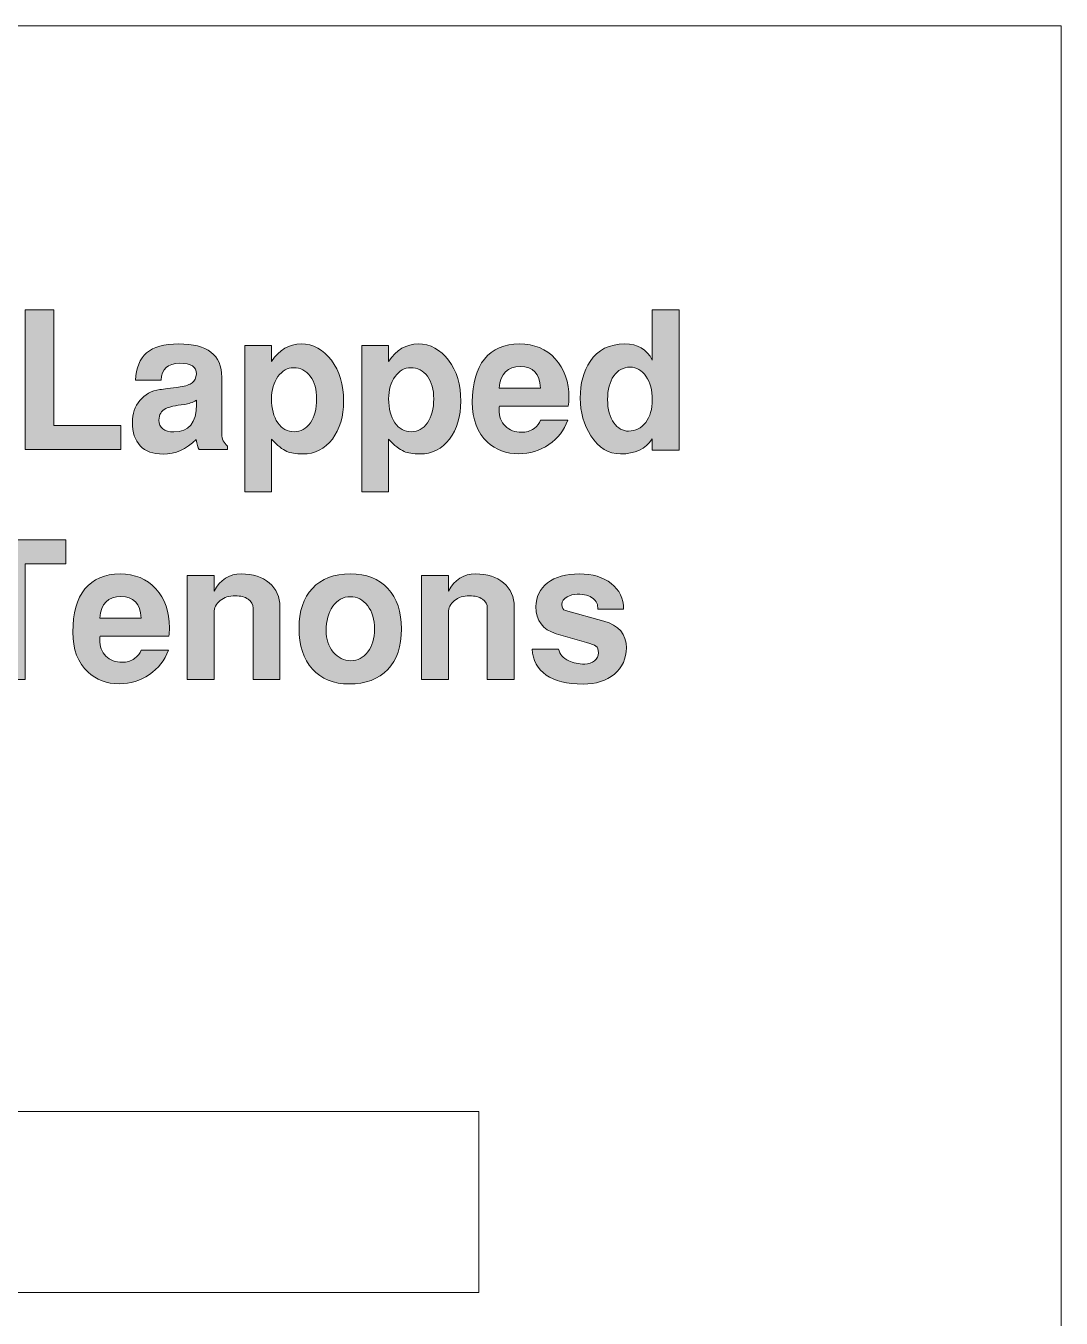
# Model space of a CAD drawing. Header units: inches. Extents: x 0.25 to 7.95, y -7.13 to -0.25.
# Drawn here: x 1.375 to 2.5, y -1.655 to -0.251 of the extents above; entities that cross this region are included whole.
import ezdxf

# ---------------------------------------------------------------- set-up
doc = ezdxf.new("R2010")
doc.units = ezdxf.units.IN
doc.header["$MEASUREMENT"] = 0
doc.layers.add('Layer 1', color=7, linetype='Continuous')

# ---------------------------------------------------------------- blocks, each defined once
blk = doc.blocks.new('block 9')
at = {"layer": 'Layer 1', "color": 7, "lineweight": 5, "true_color": 0xffffff}
for points in [[(0.2501, -0.2506), (2.5001, -0.2506)], [(2.5001, -0.2506), (2.5001, -2.841), (2.5001, -3.0448)]]:
    blk.add_lwpolyline(points, dxfattribs=at)
blk = doc.blocks.new('block 8')
at = {"layer": 'Layer 1'}
blk.add_blockref('block 9', (0, 0), dxfattribs=at)
blk = doc.blocks.new('block 10')
at = {"layer": 'Layer 1', "color": 7, "lineweight": 5, "true_color": 0xffffff}
for points in [[(0.8829, -1.4305), (0.8829, -1.6273)], [(1.8672, -1.4305), (0.8829, -1.4305)], [(1.8672, -1.4305), (1.8672, -1.6273)], [(0.8829, -1.6273), (1.8672, -1.6273)]]:
    blk.add_lwpolyline(points, dxfattribs=at)
blk = doc.blocks.new('block 2')
at = {"layer": 'Layer 1'}
for name in ['block 8', 'block 10']:
    blk.add_blockref(name, (0, 0), dxfattribs=at)
blk = doc.blocks.new('block 29')
at = {"layer": 'Layer 1', "true_color": 0xed1f24}
h = blk.add_hatch(color=240, dxfattribs=at)
h.dxf.hatch_style = 2
h.paths.add_polyline_path([(1.4783, -0.7111), (1.3743, -0.7111), (1.3743, -0.5593), (1.4056, -0.5593), (1.4056, -0.6851), (1.4783, -0.6851)])
h = blk.add_hatch(color=240, dxfattribs=at)
h.dxf.hatch_style = 2
edge = h.paths.add_edge_path()
edge.add_spline(control_points=[(2.085, -0.7118), (2.085, -0.7118), (2.0558, -0.7118), (2.0558, -0.7118), (2.0558, -0.7118), (2.0558, -0.6995), (2.0558, -0.6995), (2.0486, -0.7104), (2.037, -0.7159), (2.0212, -0.7159), (2.0084, -0.7159), (1.9977, -0.7093), (1.9891, -0.6961), (1.9813, -0.6841), (1.9775, -0.6705), (1.9775, -0.6553), (1.9775, -0.6392), (1.981, -0.6259), (1.9881, -0.6153), (1.9967, -0.6027), (2.0093, -0.5963), (2.026, -0.5963), (2.0397, -0.5963), (2.0497, -0.6022), (2.0558, -0.6139), (2.0558, -0.6139), (2.0558, -0.5593), (2.0558, -0.5593), (2.0558, -0.5593), (2.085, -0.5593), (2.085, -0.5593), (2.085, -0.5593), (2.085, -0.7118), (2.085, -0.7118)], knot_values=[0, 0, 0, 0, 1, 1, 1, 2, 2, 2, 3, 3, 3, 4, 4, 4, 5, 5, 5, 6, 6, 6, 7, 7, 7, 8, 8, 8, 9, 9, 9, 10, 10, 10, 11, 11, 11, 11], degree=3, periodic=1)
edge = h.paths.add_edge_path()
edge.add_spline(control_points=[(2.0558, -0.6571), (2.0558, -0.6467), (2.0535, -0.6382), (2.0489, -0.6315), (2.0444, -0.6249), (2.0386, -0.6216), (2.0317, -0.6216), (2.0243, -0.6216), (2.0183, -0.6247), (2.0139, -0.6311), (2.0095, -0.6375), (2.0072, -0.646), (2.0072, -0.6567), (2.0072, -0.6675), (2.0095, -0.676), (2.0141, -0.6822), (2.0182, -0.6882), (2.0236, -0.6911), (2.0301, -0.6911), (2.0377, -0.6911), (2.0439, -0.688), (2.0486, -0.6817), (2.0534, -0.6754), (2.0558, -0.6672), (2.0558, -0.6571)], knot_values=[0, 0, 0, 0, 1, 1, 1, 2, 2, 2, 3, 3, 3, 4, 4, 4, 5, 5, 5, 6, 6, 6, 7, 7, 7, 8, 8, 8, 8], degree=3, periodic=1)
h = blk.add_hatch(color=240, dxfattribs=at)
h.dxf.hatch_style = 2
edge = h.paths.add_edge_path()
edge.add_spline(control_points=[(1.5943, -0.7111), (1.5943, -0.7111), (1.5633, -0.7111), (1.5633, -0.7111), (1.5619, -0.7089), (1.5609, -0.7052), (1.5602, -0.7001), (1.5495, -0.7108), (1.5375, -0.7161), (1.5241, -0.7161), (1.5133, -0.7161), (1.505, -0.7131), (1.4993, -0.7071), (1.4936, -0.701), (1.4908, -0.6925), (1.4908, -0.6813), (1.4908, -0.6722), (1.4935, -0.6643), (1.4989, -0.6578), (1.5043, -0.6513), (1.5116, -0.6473), (1.5208, -0.6459), (1.5251, -0.6454), (1.5324, -0.6444), (1.5427, -0.643), (1.5488, -0.642), (1.5532, -0.6406), (1.5559, -0.6385), (1.5586, -0.6365), (1.5601, -0.6333), (1.5604, -0.6289), (1.5608, -0.6212), (1.5547, -0.6174), (1.5422, -0.6174), (1.5292, -0.6174), (1.5225, -0.6235), (1.522, -0.6357), (1.522, -0.6357), (1.4943, -0.6357), (1.4943, -0.6357), (1.4949, -0.6224), (1.4989, -0.6125), (1.5063, -0.606), (1.5137, -0.5996), (1.5254, -0.5963), (1.5412, -0.5963), (1.5723, -0.5963), (1.5879, -0.6084), (1.5879, -0.6324), (1.5879, -0.6324), (1.5879, -0.6947), (1.5879, -0.6947), (1.5879, -0.6995), (1.59, -0.7038), (1.5943, -0.7074), (1.5943, -0.7074), (1.5943, -0.7111), (1.5943, -0.7111)], knot_values=[0, 0, 0, 0, 1, 1, 1, 2, 2, 2, 3, 3, 3, 4, 4, 4, 5, 5, 5, 6, 6, 6, 7, 7, 7, 8, 8, 8, 9, 9, 9, 10, 10, 10, 11, 11, 11, 12, 12, 12, 13, 13, 13, 14, 14, 14, 15, 15, 15, 16, 16, 16, 17, 17, 17, 18, 18, 18, 19, 19, 19, 19], degree=3, periodic=1)
edge = h.paths.add_edge_path()
edge.add_spline(control_points=[(1.5604, -0.662), (1.5604, -0.662), (1.5604, -0.6576), (1.5604, -0.6576), (1.5562, -0.66), (1.5519, -0.6614), (1.5476, -0.662), (1.5374, -0.6632), (1.5306, -0.6648), (1.5271, -0.6666), (1.5222, -0.6689), (1.5197, -0.6731), (1.5197, -0.6791), (1.5197, -0.6877), (1.5251, -0.692), (1.5359, -0.692), (1.5522, -0.692), (1.5604, -0.682), (1.5604, -0.662)], knot_values=[0, 0, 0, 0, 1, 1, 1, 2, 2, 2, 3, 3, 3, 4, 4, 4, 5, 5, 5, 6, 6, 6, 6], degree=3, periodic=1)
h = blk.add_hatch(color=240, dxfattribs=at)
h.dxf.hatch_style = 2
edge = h.paths.add_edge_path()
edge.add_spline(control_points=[(1.7204, -0.6584), (1.7204, -0.6751), (1.7163, -0.6888), (1.7081, -0.6997), (1.6999, -0.7105), (1.6892, -0.7159), (1.676, -0.7159), (1.6685, -0.7159), (1.6627, -0.715), (1.6587, -0.7132), (1.654, -0.7111), (1.6484, -0.7067), (1.642, -0.6999), (1.642, -0.6999), (1.642, -0.757), (1.642, -0.757), (1.642, -0.757), (1.6129, -0.757), (1.6129, -0.757), (1.6129, -0.757), (1.6129, -0.5982), (1.6129, -0.5982), (1.6129, -0.5982), (1.642, -0.5982), (1.642, -0.5982), (1.642, -0.5982), (1.642, -0.6153), (1.642, -0.6153), (1.6505, -0.6027), (1.6612, -0.5963), (1.6741, -0.5963), (1.6873, -0.5963), (1.6983, -0.6023), (1.7071, -0.6141), (1.716, -0.6259), (1.7204, -0.6407), (1.7204, -0.6584)], knot_values=[0, 0, 0, 0, 1, 1, 1, 2, 2, 2, 3, 3, 3, 4, 4, 4, 5, 5, 5, 6, 6, 6, 7, 7, 7, 8, 8, 8, 9, 9, 9, 10, 10, 10, 11, 11, 11, 12, 12, 12, 12], degree=3, periodic=1)
edge = h.paths.add_edge_path()
edge.add_spline(control_points=[(1.691, -0.6559), (1.691, -0.6458), (1.6887, -0.6376), (1.6841, -0.6315), (1.6795, -0.6253), (1.6735, -0.6222), (1.666, -0.6222), (1.6593, -0.6222), (1.6537, -0.6254), (1.649, -0.6319), (1.6444, -0.6383), (1.642, -0.6464), (1.642, -0.6561), (1.642, -0.6668), (1.6443, -0.6754), (1.6488, -0.682), (1.6533, -0.6885), (1.6593, -0.6918), (1.6666, -0.6918), (1.6738, -0.6918), (1.6797, -0.6885), (1.6842, -0.682), (1.6887, -0.6754), (1.691, -0.6668), (1.691, -0.6559)], knot_values=[0, 0, 0, 0, 1, 1, 1, 2, 2, 2, 3, 3, 3, 4, 4, 4, 5, 5, 5, 6, 6, 6, 7, 7, 7, 8, 8, 8, 8], degree=3, periodic=1)
h = blk.add_hatch(color=240, dxfattribs=at)
h.dxf.hatch_style = 2
edge = h.paths.add_edge_path()
edge.add_spline(control_points=[(1.8477, -0.6584), (1.8477, -0.6751), (1.8436, -0.6888), (1.8354, -0.6997), (1.8272, -0.7105), (1.8165, -0.7159), (1.8033, -0.7159), (1.7958, -0.7159), (1.79, -0.715), (1.786, -0.7132), (1.7813, -0.7111), (1.7757, -0.7067), (1.7693, -0.6999), (1.7693, -0.6999), (1.7693, -0.757), (1.7693, -0.757), (1.7693, -0.757), (1.7402, -0.757), (1.7402, -0.757), (1.7402, -0.757), (1.7402, -0.5982), (1.7402, -0.5982), (1.7402, -0.5982), (1.7693, -0.5982), (1.7693, -0.5982), (1.7693, -0.5982), (1.7693, -0.6153), (1.7693, -0.6153), (1.7778, -0.6027), (1.7885, -0.5963), (1.8014, -0.5963), (1.8146, -0.5963), (1.8256, -0.6023), (1.8344, -0.6141), (1.8433, -0.6259), (1.8477, -0.6407), (1.8477, -0.6584)], knot_values=[0, 0, 0, 0, 1, 1, 1, 2, 2, 2, 3, 3, 3, 4, 4, 4, 5, 5, 5, 6, 6, 6, 7, 7, 7, 8, 8, 8, 9, 9, 9, 10, 10, 10, 11, 11, 11, 12, 12, 12, 12], degree=3, periodic=1)
edge = h.paths.add_edge_path()
edge.add_spline(control_points=[(1.8183, -0.6559), (1.8183, -0.6458), (1.816, -0.6376), (1.8114, -0.6315), (1.8068, -0.6253), (1.8008, -0.6222), (1.7933, -0.6222), (1.7866, -0.6222), (1.781, -0.6254), (1.7763, -0.6319), (1.7717, -0.6383), (1.7693, -0.6464), (1.7693, -0.6561), (1.7693, -0.6668), (1.7716, -0.6754), (1.7761, -0.682), (1.7806, -0.6885), (1.7866, -0.6918), (1.7939, -0.6918), (1.8011, -0.6918), (1.807, -0.6885), (1.8115, -0.682), (1.816, -0.6754), (1.8183, -0.6668), (1.8183, -0.6559)], knot_values=[0, 0, 0, 0, 1, 1, 1, 2, 2, 2, 3, 3, 3, 4, 4, 4, 5, 5, 5, 6, 6, 6, 7, 7, 7, 8, 8, 8, 8], degree=3, periodic=1)
h = blk.add_hatch(color=240, dxfattribs=at)
h.dxf.hatch_style = 2
edge = h.paths.add_edge_path()
edge.add_spline(control_points=[(1.9652, -0.6549), (1.9652, -0.6582), (1.965, -0.6612), (1.9645, -0.6639), (1.9645, -0.6639), (1.8897, -0.6639), (1.8897, -0.6639), (1.8895, -0.6647), (1.8893, -0.666), (1.8893, -0.6678), (1.8893, -0.6752), (1.8916, -0.6811), (1.8961, -0.6856), (1.9007, -0.6901), (1.9066, -0.6924), (1.9139, -0.6924), (1.9187, -0.6924), (1.9232, -0.691), (1.9273, -0.6882), (1.931, -0.6856), (1.9334, -0.6826), (1.9343, -0.6793), (1.9343, -0.6793), (1.9639, -0.6793), (1.9639, -0.6793), (1.96, -0.6902), (1.9532, -0.6991), (1.9434, -0.7057), (1.9336, -0.7124), (1.9227, -0.7157), (1.9106, -0.7157), (1.8971, -0.7157), (1.8858, -0.7115), (1.8766, -0.703), (1.8656, -0.6929), (1.8602, -0.6784), (1.8602, -0.6595), (1.8602, -0.6392), (1.8646, -0.6236), (1.8734, -0.6127), (1.8822, -0.6018), (1.8949, -0.5963), (1.9114, -0.5963), (1.9275, -0.5963), (1.9405, -0.6017), (1.9504, -0.6125), (1.9602, -0.6233), (1.9652, -0.6374), (1.9652, -0.6549)], knot_values=[0, 0, 0, 0, 1, 1, 1, 2, 2, 2, 3, 3, 3, 4, 4, 4, 5, 5, 5, 6, 6, 6, 7, 7, 7, 8, 8, 8, 9, 9, 9, 10, 10, 10, 11, 11, 11, 12, 12, 12, 13, 13, 13, 14, 14, 14, 15, 15, 15, 16, 16, 16, 16], degree=3, periodic=1)
edge = h.paths.add_edge_path()
edge.add_spline(control_points=[(1.9343, -0.6443), (1.9335, -0.6286), (1.9262, -0.6207), (1.9125, -0.6207), (1.8986, -0.6207), (1.8909, -0.6286), (1.8893, -0.6443), (1.8893, -0.6443), (1.9343, -0.6443), (1.9343, -0.6443)], knot_values=[0, 0, 0, 0, 1, 1, 1, 2, 2, 2, 3, 3, 3, 3], degree=3, periodic=1)
h = blk.add_hatch(color=240, dxfattribs=at)
h.dxf.hatch_style = 2
h.paths.add_polyline_path([(1.4186, -0.8353), (1.3742, -0.8353), (1.3742, -0.9611), (1.343, -0.9611), (1.343, -0.8353), (1.2969, -0.8353), (1.2969, -0.8093), (1.4186, -0.8093)])
h = blk.add_hatch(color=240, dxfattribs=at)
h.dxf.hatch_style = 2
edge = h.paths.add_edge_path()
edge.add_spline(control_points=[(1.5311, -0.9049), (1.5311, -0.9082), (1.5309, -0.9112), (1.5305, -0.9139), (1.5305, -0.9139), (1.4557, -0.9139), (1.4557, -0.9139), (1.4554, -0.9147), (1.4553, -0.916), (1.4553, -0.9178), (1.4553, -0.9252), (1.4575, -0.9311), (1.4621, -0.9356), (1.4666, -0.9401), (1.4725, -0.9424), (1.4798, -0.9424), (1.4847, -0.9424), (1.4891, -0.941), (1.4933, -0.9382), (1.497, -0.9356), (1.4993, -0.9326), (1.5003, -0.9293), (1.5003, -0.9293), (1.5299, -0.9293), (1.5299, -0.9293), (1.526, -0.9402), (1.5191, -0.9491), (1.5093, -0.9557), (1.4995, -0.9624), (1.4886, -0.9657), (1.4765, -0.9657), (1.463, -0.9657), (1.4517, -0.9615), (1.4426, -0.953), (1.4316, -0.9429), (1.4261, -0.9284), (1.4261, -0.9095), (1.4261, -0.8892), (1.4305, -0.8736), (1.4393, -0.8627), (1.4482, -0.8518), (1.4608, -0.8463), (1.4774, -0.8463), (1.4935, -0.8463), (1.5064, -0.8517), (1.5163, -0.8625), (1.5262, -0.8733), (1.5311, -0.8874), (1.5311, -0.9049)], knot_values=[0, 0, 0, 0, 1, 1, 1, 2, 2, 2, 3, 3, 3, 4, 4, 4, 5, 5, 5, 6, 6, 6, 7, 7, 7, 8, 8, 8, 9, 9, 9, 10, 10, 10, 11, 11, 11, 12, 12, 12, 13, 13, 13, 14, 14, 14, 15, 15, 15, 16, 16, 16, 16], degree=3, periodic=1)
edge = h.paths.add_edge_path()
edge.add_spline(control_points=[(1.5003, -0.8943), (1.4994, -0.8786), (1.4921, -0.8707), (1.4784, -0.8707), (1.4645, -0.8707), (1.4568, -0.8786), (1.4553, -0.8943), (1.4553, -0.8943), (1.5003, -0.8943), (1.5003, -0.8943)], knot_values=[0, 0, 0, 0, 1, 1, 1, 2, 2, 2, 3, 3, 3, 3], degree=3, periodic=1)
h = blk.add_hatch(color=240, dxfattribs=at)
h.dxf.hatch_style = 2
edge = h.paths.add_edge_path()
edge.add_spline(control_points=[(1.6511, -0.9611), (1.6511, -0.9611), (1.6219, -0.9611), (1.6219, -0.9611), (1.6219, -0.9611), (1.6219, -0.8836), (1.6219, -0.8836), (1.6219, -0.8795), (1.6202, -0.8762), (1.6167, -0.8737), (1.6133, -0.8713), (1.6085, -0.8701), (1.6026, -0.8701), (1.596, -0.8701), (1.5906, -0.8718), (1.5862, -0.8753), (1.5818, -0.8788), (1.5796, -0.8832), (1.5796, -0.8884), (1.5796, -0.8884), (1.5796, -0.9611), (1.5796, -0.9611), (1.5796, -0.9611), (1.5505, -0.9611), (1.5505, -0.9611), (1.5505, -0.9611), (1.5505, -0.8482), (1.5505, -0.8482), (1.5505, -0.8482), (1.5796, -0.8482), (1.5796, -0.8482), (1.5796, -0.8482), (1.5796, -0.8651), (1.5796, -0.8651), (1.5862, -0.8526), (1.596, -0.8463), (1.6092, -0.8463), (1.6219, -0.8463), (1.632, -0.8496), (1.6396, -0.8561), (1.6473, -0.8627), (1.6511, -0.8713), (1.6511, -0.882), (1.6511, -0.882), (1.6511, -0.9611), (1.6511, -0.9611)], knot_values=[0, 0, 0, 0, 1, 1, 1, 2, 2, 2, 3, 3, 3, 4, 4, 4, 5, 5, 5, 6, 6, 6, 7, 7, 7, 8, 8, 8, 9, 9, 9, 10, 10, 10, 11, 11, 11, 12, 12, 12, 13, 13, 13, 14, 14, 14, 15, 15, 15, 15], degree=3, periodic=1)
h = blk.add_hatch(color=240, dxfattribs=at)
h.dxf.hatch_style = 2
edge = h.paths.add_edge_path()
edge.add_spline(control_points=[(1.7832, -0.9061), (1.7832, -0.9252), (1.7782, -0.9399), (1.7683, -0.9503), (1.7584, -0.9607), (1.7444, -0.9659), (1.7263, -0.9659), (1.7095, -0.9659), (1.6962, -0.9605), (1.6865, -0.9497), (1.6768, -0.9388), (1.6719, -0.9241), (1.6719, -0.9053), (1.6719, -0.8868), (1.6768, -0.8724), (1.6865, -0.862), (1.6962, -0.8516), (1.7099, -0.8463), (1.7276, -0.8463), (1.7451, -0.8463), (1.7587, -0.8516), (1.7685, -0.8622), (1.7783, -0.8727), (1.7832, -0.8874), (1.7832, -0.9061)], knot_values=[0, 0, 0, 0, 1, 1, 1, 2, 2, 2, 3, 3, 3, 4, 4, 4, 5, 5, 5, 6, 6, 6, 7, 7, 7, 8, 8, 8, 8], degree=3, periodic=1)
edge = h.paths.add_edge_path()
edge.add_spline(control_points=[(1.754, -0.9062), (1.754, -0.8959), (1.7515, -0.8874), (1.7465, -0.8809), (1.7415, -0.8744), (1.7352, -0.8711), (1.7276, -0.8711), (1.7199, -0.8711), (1.7136, -0.8746), (1.7087, -0.8815), (1.7038, -0.8885), (1.7013, -0.8973), (1.7013, -0.9081), (1.7013, -0.9171), (1.7039, -0.9248), (1.7091, -0.9312), (1.7143, -0.9375), (1.7206, -0.9407), (1.728, -0.9407), (1.7356, -0.9407), (1.7419, -0.9375), (1.7467, -0.9311), (1.7516, -0.9246), (1.754, -0.9164), (1.754, -0.9062)], knot_values=[0, 0, 0, 0, 1, 1, 1, 2, 2, 2, 3, 3, 3, 4, 4, 4, 5, 5, 5, 6, 6, 6, 7, 7, 7, 8, 8, 8, 8], degree=3, periodic=1)
h = blk.add_hatch(color=240, dxfattribs=at)
h.dxf.hatch_style = 2
edge = h.paths.add_edge_path()
edge.add_spline(control_points=[(1.9057, -0.9611), (1.9057, -0.9611), (1.8765, -0.9611), (1.8765, -0.9611), (1.8765, -0.9611), (1.8765, -0.8836), (1.8765, -0.8836), (1.8765, -0.8795), (1.8748, -0.8762), (1.8713, -0.8737), (1.8678, -0.8713), (1.8631, -0.8701), (1.8571, -0.8701), (1.8506, -0.8701), (1.8452, -0.8718), (1.8408, -0.8753), (1.8364, -0.8788), (1.8342, -0.8832), (1.8342, -0.8884), (1.8342, -0.8884), (1.8342, -0.9611), (1.8342, -0.9611), (1.8342, -0.9611), (1.8051, -0.9611), (1.8051, -0.9611), (1.8051, -0.9611), (1.8051, -0.8482), (1.8051, -0.8482), (1.8051, -0.8482), (1.8342, -0.8482), (1.8342, -0.8482), (1.8342, -0.8482), (1.8342, -0.8651), (1.8342, -0.8651), (1.8408, -0.8526), (1.8506, -0.8463), (1.8638, -0.8463), (1.8764, -0.8463), (1.8866, -0.8496), (1.8942, -0.8561), (1.9019, -0.8627), (1.9057, -0.8713), (1.9057, -0.882), (1.9057, -0.882), (1.9057, -0.9611), (1.9057, -0.9611)], knot_values=[0, 0, 0, 0, 1, 1, 1, 2, 2, 2, 3, 3, 3, 4, 4, 4, 5, 5, 5, 6, 6, 6, 7, 7, 7, 8, 8, 8, 9, 9, 9, 10, 10, 10, 11, 11, 11, 12, 12, 12, 13, 13, 13, 14, 14, 14, 15, 15, 15, 15], degree=3, periodic=1)
h = blk.add_hatch(color=240, dxfattribs=at)
h.dxf.hatch_style = 2
edge = h.paths.add_edge_path()
edge.add_spline(control_points=[(2.0276, -0.9268), (2.0276, -0.9384), (2.0232, -0.9479), (2.0146, -0.9552), (2.006, -0.9625), (1.9946, -0.9661), (1.9805, -0.9661), (1.9631, -0.9661), (1.9497, -0.9628), (1.9404, -0.9562), (1.931, -0.9497), (1.926, -0.9402), (1.9253, -0.928), (1.9253, -0.928), (1.954, -0.928), (1.954, -0.928), (1.9551, -0.9337), (1.9588, -0.9379), (1.9651, -0.9407), (1.9699, -0.9431), (1.9757, -0.9443), (1.9823, -0.9443), (1.9866, -0.9443), (1.9902, -0.9431), (1.9931, -0.9407), (1.9959, -0.9383), (1.9973, -0.9355), (1.9973, -0.9321), (1.9973, -0.9287), (1.9964, -0.9263), (1.9944, -0.9247), (1.9929, -0.9236), (1.9895, -0.9223), (1.9843, -0.9208), (1.9843, -0.9208), (1.9513, -0.9113), (1.9513, -0.9113), (1.9367, -0.907), (1.9294, -0.8972), (1.9294, -0.8819), (1.9294, -0.8712), (1.9336, -0.8627), (1.9419, -0.8561), (1.9503, -0.8496), (1.9618, -0.8463), (1.9765, -0.8463), (1.9908, -0.8463), (2.0024, -0.8498), (2.0112, -0.8568), (2.02, -0.8637), (2.0245, -0.873), (2.0246, -0.8847), (2.0246, -0.8847), (1.9965, -0.8847), (1.9965, -0.8847), (1.9969, -0.8798), (1.9952, -0.8759), (1.9914, -0.8729), (1.9876, -0.8699), (1.9819, -0.8684), (1.9742, -0.8684), (1.9701, -0.8684), (1.9664, -0.8694), (1.9632, -0.8714), (1.9594, -0.8734), (1.9576, -0.8761), (1.9576, -0.8795), (1.9576, -0.8832), (1.9588, -0.8855), (1.9613, -0.8861), (1.9613, -0.8861), (2.003, -0.8976), (2.003, -0.8976), (2.0194, -0.902), (2.0276, -0.9118), (2.0276, -0.9268)], knot_values=[0, 0, 0, 0, 1, 1, 1, 2, 2, 2, 3, 3, 3, 4, 4, 4, 5, 5, 5, 6, 6, 6, 7, 7, 7, 8, 8, 8, 9, 9, 9, 10, 10, 10, 11, 11, 11, 12, 12, 12, 13, 13, 13, 14, 14, 14, 15, 15, 15, 16, 16, 16, 17, 17, 17, 18, 18, 18, 19, 19, 19, 20, 20, 20, 21, 21, 21, 22, 22, 22, 23, 23, 23, 24, 24, 24, 25, 25, 25, 25], degree=3, periodic=1)
at = {"layer": 'Layer 1', "lineweight": 0}
for points in [[(1.4783, -0.7111), (1.3743, -0.7111), (1.3743, -0.5593), (1.4056, -0.5593), (1.4056, -0.6851), (1.4783, -0.6851), (1.4783, -0.7111)], [(1.4186, -0.8353), (1.3742, -0.8353), (1.3742, -0.9611), (1.343, -0.9611), (1.343, -0.8353), (1.2969, -0.8353), (1.2969, -0.8093), (1.4186, -0.8093), (1.4186, -0.8353)]]:
    blk.add_lwpolyline(points, dxfattribs=at)
for points, knots in [([(2.085, -0.7118), (2.085, -0.7118), (2.0558, -0.7118), (2.0558, -0.7118), (2.0558, -0.7118), (2.0558, -0.6995), (2.0558, -0.6995), (2.0486, -0.7104), (2.037, -0.7159), (2.0212, -0.7159), (2.0084, -0.7159), (1.9977, -0.7093), (1.9891, -0.6961), (1.9813, -0.6841), (1.9775, -0.6705), (1.9775, -0.6553), (1.9775, -0.6392), (1.981, -0.6259), (1.9881, -0.6153), (1.9967, -0.6027), (2.0093, -0.5963), (2.026, -0.5963), (2.0397, -0.5963), (2.0497, -0.6022), (2.0558, -0.6139), (2.0558, -0.6139), (2.0558, -0.5593), (2.0558, -0.5593), (2.0558, -0.5593), (2.085, -0.5593), (2.085, -0.5593), (2.085, -0.5593), (2.085, -0.7118), (2.085, -0.7118)], [0, 0, 0, 0, 1, 1, 1, 2, 2, 2, 3, 3, 3, 4, 4, 4, 5, 5, 5, 6, 6, 6, 7, 7, 7, 8, 8, 8, 9, 9, 9, 10, 10, 10, 11, 11, 11, 11]), ([(1.5943, -0.7111), (1.5943, -0.7111), (1.5633, -0.7111), (1.5633, -0.7111), (1.5619, -0.7089), (1.5609, -0.7052), (1.5602, -0.7001), (1.5495, -0.7108), (1.5375, -0.7161), (1.5241, -0.7161), (1.5133, -0.7161), (1.505, -0.7131), (1.4993, -0.7071), (1.4936, -0.701), (1.4908, -0.6925), (1.4908, -0.6813), (1.4908, -0.6722), (1.4935, -0.6643), (1.4989, -0.6578), (1.5043, -0.6513), (1.5116, -0.6473), (1.5208, -0.6459), (1.5251, -0.6454), (1.5324, -0.6444), (1.5427, -0.643), (1.5488, -0.642), (1.5532, -0.6406), (1.5559, -0.6385), (1.5586, -0.6365), (1.5601, -0.6333), (1.5604, -0.6289), (1.5608, -0.6212), (1.5547, -0.6174), (1.5422, -0.6174), (1.5292, -0.6174), (1.5225, -0.6235), (1.522, -0.6357), (1.522, -0.6357), (1.4943, -0.6357), (1.4943, -0.6357), (1.4949, -0.6224), (1.4989, -0.6125), (1.5063, -0.606), (1.5137, -0.5996), (1.5254, -0.5963), (1.5412, -0.5963), (1.5723, -0.5963), (1.5879, -0.6084), (1.5879, -0.6324), (1.5879, -0.6324), (1.5879, -0.6947), (1.5879, -0.6947), (1.5879, -0.6995), (1.59, -0.7038), (1.5943, -0.7074), (1.5943, -0.7074), (1.5943, -0.7111), (1.5943, -0.7111)], [0, 0, 0, 0, 1, 1, 1, 2, 2, 2, 3, 3, 3, 4, 4, 4, 5, 5, 5, 6, 6, 6, 7, 7, 7, 8, 8, 8, 9, 9, 9, 10, 10, 10, 11, 11, 11, 12, 12, 12, 13, 13, 13, 14, 14, 14, 15, 15, 15, 16, 16, 16, 17, 17, 17, 18, 18, 18, 19, 19, 19, 19]), ([(1.7204, -0.6584), (1.7204, -0.6751), (1.7163, -0.6888), (1.7081, -0.6997), (1.6999, -0.7105), (1.6892, -0.7159), (1.676, -0.7159), (1.6685, -0.7159), (1.6627, -0.715), (1.6587, -0.7132), (1.654, -0.7111), (1.6484, -0.7067), (1.642, -0.6999), (1.642, -0.6999), (1.642, -0.757), (1.642, -0.757), (1.642, -0.757), (1.6129, -0.757), (1.6129, -0.757), (1.6129, -0.757), (1.6129, -0.5982), (1.6129, -0.5982), (1.6129, -0.5982), (1.642, -0.5982), (1.642, -0.5982), (1.642, -0.5982), (1.642, -0.6153), (1.642, -0.6153), (1.6505, -0.6027), (1.6612, -0.5963), (1.6741, -0.5963), (1.6873, -0.5963), (1.6983, -0.6023), (1.7071, -0.6141), (1.716, -0.6259), (1.7204, -0.6407), (1.7204, -0.6584)], [0, 0, 0, 0, 1, 1, 1, 2, 2, 2, 3, 3, 3, 4, 4, 4, 5, 5, 5, 6, 6, 6, 7, 7, 7, 8, 8, 8, 9, 9, 9, 10, 10, 10, 11, 11, 11, 12, 12, 12, 12]), ([(1.8477, -0.6584), (1.8477, -0.6751), (1.8436, -0.6888), (1.8354, -0.6997), (1.8272, -0.7105), (1.8165, -0.7159), (1.8033, -0.7159), (1.7958, -0.7159), (1.79, -0.715), (1.786, -0.7132), (1.7813, -0.7111), (1.7757, -0.7067), (1.7693, -0.6999), (1.7693, -0.6999), (1.7693, -0.757), (1.7693, -0.757), (1.7693, -0.757), (1.7402, -0.757), (1.7402, -0.757), (1.7402, -0.757), (1.7402, -0.5982), (1.7402, -0.5982), (1.7402, -0.5982), (1.7693, -0.5982), (1.7693, -0.5982), (1.7693, -0.5982), (1.7693, -0.6153), (1.7693, -0.6153), (1.7778, -0.6027), (1.7885, -0.5963), (1.8014, -0.5963), (1.8146, -0.5963), (1.8256, -0.6023), (1.8344, -0.6141), (1.8433, -0.6259), (1.8477, -0.6407), (1.8477, -0.6584)], [0, 0, 0, 0, 1, 1, 1, 2, 2, 2, 3, 3, 3, 4, 4, 4, 5, 5, 5, 6, 6, 6, 7, 7, 7, 8, 8, 8, 9, 9, 9, 10, 10, 10, 11, 11, 11, 12, 12, 12, 12]), ([(1.9652, -0.6549), (1.9652, -0.6582), (1.965, -0.6612), (1.9645, -0.6639), (1.9645, -0.6639), (1.8897, -0.6639), (1.8897, -0.6639), (1.8895, -0.6647), (1.8893, -0.666), (1.8893, -0.6678), (1.8893, -0.6752), (1.8916, -0.6811), (1.8961, -0.6856), (1.9007, -0.6901), (1.9066, -0.6924), (1.9139, -0.6924), (1.9187, -0.6924), (1.9232, -0.691), (1.9273, -0.6882), (1.931, -0.6856), (1.9334, -0.6826), (1.9343, -0.6793), (1.9343, -0.6793), (1.9639, -0.6793), (1.9639, -0.6793), (1.96, -0.6902), (1.9532, -0.6991), (1.9434, -0.7057), (1.9336, -0.7124), (1.9227, -0.7157), (1.9106, -0.7157), (1.8971, -0.7157), (1.8858, -0.7115), (1.8766, -0.703), (1.8656, -0.6929), (1.8602, -0.6784), (1.8602, -0.6595), (1.8602, -0.6392), (1.8646, -0.6236), (1.8734, -0.6127), (1.8822, -0.6018), (1.8949, -0.5963), (1.9114, -0.5963), (1.9275, -0.5963), (1.9405, -0.6017), (1.9504, -0.6125), (1.9602, -0.6233), (1.9652, -0.6374), (1.9652, -0.6549)], [0, 0, 0, 0, 1, 1, 1, 2, 2, 2, 3, 3, 3, 4, 4, 4, 5, 5, 5, 6, 6, 6, 7, 7, 7, 8, 8, 8, 9, 9, 9, 10, 10, 10, 11, 11, 11, 12, 12, 12, 13, 13, 13, 14, 14, 14, 15, 15, 15, 16, 16, 16, 16]), ([(1.691, -0.6559), (1.691, -0.6458), (1.6887, -0.6376), (1.6841, -0.6315), (1.6795, -0.6253), (1.6735, -0.6222), (1.666, -0.6222), (1.6593, -0.6222), (1.6537, -0.6254), (1.649, -0.6319), (1.6444, -0.6383), (1.642, -0.6464), (1.642, -0.6561), (1.642, -0.6668), (1.6443, -0.6754), (1.6488, -0.682), (1.6533, -0.6885), (1.6593, -0.6918), (1.6666, -0.6918), (1.6738, -0.6918), (1.6797, -0.6885), (1.6842, -0.682), (1.6887, -0.6754), (1.691, -0.6668), (1.691, -0.6559)], [0, 0, 0, 0, 1, 1, 1, 2, 2, 2, 3, 3, 3, 4, 4, 4, 5, 5, 5, 6, 6, 6, 7, 7, 7, 8, 8, 8, 8]), ([(1.8183, -0.6559), (1.8183, -0.6458), (1.816, -0.6376), (1.8114, -0.6315), (1.8068, -0.6253), (1.8008, -0.6222), (1.7933, -0.6222), (1.7866, -0.6222), (1.781, -0.6254), (1.7763, -0.6319), (1.7717, -0.6383), (1.7693, -0.6464), (1.7693, -0.6561), (1.7693, -0.6668), (1.7716, -0.6754), (1.7761, -0.682), (1.7806, -0.6885), (1.7866, -0.6918), (1.7939, -0.6918), (1.8011, -0.6918), (1.807, -0.6885), (1.8115, -0.682), (1.816, -0.6754), (1.8183, -0.6668), (1.8183, -0.6559)], [0, 0, 0, 0, 1, 1, 1, 2, 2, 2, 3, 3, 3, 4, 4, 4, 5, 5, 5, 6, 6, 6, 7, 7, 7, 8, 8, 8, 8]), ([(1.9343, -0.6443), (1.9335, -0.6286), (1.9262, -0.6207), (1.9125, -0.6207), (1.8986, -0.6207), (1.8909, -0.6286), (1.8893, -0.6443), (1.8893, -0.6443), (1.9343, -0.6443), (1.9343, -0.6443)], [0, 0, 0, 0, 1, 1, 1, 2, 2, 2, 3, 3, 3, 3]), ([(2.0558, -0.6571), (2.0558, -0.6467), (2.0535, -0.6382), (2.0489, -0.6315), (2.0444, -0.6249), (2.0386, -0.6216), (2.0317, -0.6216), (2.0243, -0.6216), (2.0183, -0.6247), (2.0139, -0.6311), (2.0095, -0.6375), (2.0072, -0.646), (2.0072, -0.6567), (2.0072, -0.6675), (2.0095, -0.676), (2.0141, -0.6822), (2.0182, -0.6882), (2.0236, -0.6911), (2.0301, -0.6911), (2.0377, -0.6911), (2.0439, -0.688), (2.0486, -0.6817), (2.0534, -0.6754), (2.0558, -0.6672), (2.0558, -0.6571)], [0, 0, 0, 0, 1, 1, 1, 2, 2, 2, 3, 3, 3, 4, 4, 4, 5, 5, 5, 6, 6, 6, 7, 7, 7, 8, 8, 8, 8]), ([(1.5604, -0.662), (1.5604, -0.662), (1.5604, -0.6576), (1.5604, -0.6576), (1.5562, -0.66), (1.5519, -0.6614), (1.5476, -0.662), (1.5374, -0.6632), (1.5306, -0.6648), (1.5271, -0.6666), (1.5222, -0.6689), (1.5197, -0.6731), (1.5197, -0.6791), (1.5197, -0.6877), (1.5251, -0.692), (1.5359, -0.692), (1.5522, -0.692), (1.5604, -0.682), (1.5604, -0.662)], [0, 0, 0, 0, 1, 1, 1, 2, 2, 2, 3, 3, 3, 4, 4, 4, 5, 5, 5, 6, 6, 6, 6]), ([(1.5311, -0.9049), (1.5311, -0.9082), (1.5309, -0.9112), (1.5305, -0.9139), (1.5305, -0.9139), (1.4557, -0.9139), (1.4557, -0.9139), (1.4554, -0.9147), (1.4553, -0.916), (1.4553, -0.9178), (1.4553, -0.9252), (1.4575, -0.9311), (1.4621, -0.9356), (1.4666, -0.9401), (1.4725, -0.9424), (1.4798, -0.9424), (1.4847, -0.9424), (1.4891, -0.941), (1.4933, -0.9382), (1.497, -0.9356), (1.4993, -0.9326), (1.5003, -0.9293), (1.5003, -0.9293), (1.5299, -0.9293), (1.5299, -0.9293), (1.526, -0.9402), (1.5191, -0.9491), (1.5093, -0.9557), (1.4995, -0.9624), (1.4886, -0.9657), (1.4765, -0.9657), (1.463, -0.9657), (1.4517, -0.9615), (1.4426, -0.953), (1.4316, -0.9429), (1.4261, -0.9284), (1.4261, -0.9095), (1.4261, -0.8892), (1.4305, -0.8736), (1.4393, -0.8627), (1.4482, -0.8518), (1.4608, -0.8463), (1.4774, -0.8463), (1.4935, -0.8463), (1.5064, -0.8517), (1.5163, -0.8625), (1.5262, -0.8733), (1.5311, -0.8874), (1.5311, -0.9049)], [0, 0, 0, 0, 1, 1, 1, 2, 2, 2, 3, 3, 3, 4, 4, 4, 5, 5, 5, 6, 6, 6, 7, 7, 7, 8, 8, 8, 9, 9, 9, 10, 10, 10, 11, 11, 11, 12, 12, 12, 13, 13, 13, 14, 14, 14, 15, 15, 15, 16, 16, 16, 16]), ([(1.6511, -0.9611), (1.6511, -0.9611), (1.6219, -0.9611), (1.6219, -0.9611), (1.6219, -0.9611), (1.6219, -0.8836), (1.6219, -0.8836), (1.6219, -0.8795), (1.6202, -0.8762), (1.6167, -0.8737), (1.6133, -0.8713), (1.6085, -0.8701), (1.6026, -0.8701), (1.596, -0.8701), (1.5906, -0.8718), (1.5862, -0.8753), (1.5818, -0.8788), (1.5796, -0.8832), (1.5796, -0.8884), (1.5796, -0.8884), (1.5796, -0.9611), (1.5796, -0.9611), (1.5796, -0.9611), (1.5505, -0.9611), (1.5505, -0.9611), (1.5505, -0.9611), (1.5505, -0.8482), (1.5505, -0.8482), (1.5505, -0.8482), (1.5796, -0.8482), (1.5796, -0.8482), (1.5796, -0.8482), (1.5796, -0.8651), (1.5796, -0.8651), (1.5862, -0.8526), (1.596, -0.8463), (1.6092, -0.8463), (1.6219, -0.8463), (1.632, -0.8496), (1.6396, -0.8561), (1.6473, -0.8627), (1.6511, -0.8713), (1.6511, -0.882), (1.6511, -0.882), (1.6511, -0.9611), (1.6511, -0.9611)], [0, 0, 0, 0, 1, 1, 1, 2, 2, 2, 3, 3, 3, 4, 4, 4, 5, 5, 5, 6, 6, 6, 7, 7, 7, 8, 8, 8, 9, 9, 9, 10, 10, 10, 11, 11, 11, 12, 12, 12, 13, 13, 13, 14, 14, 14, 15, 15, 15, 15]), ([(1.7832, -0.9061), (1.7832, -0.9252), (1.7782, -0.9399), (1.7683, -0.9503), (1.7584, -0.9607), (1.7444, -0.9659), (1.7263, -0.9659), (1.7095, -0.9659), (1.6962, -0.9605), (1.6865, -0.9497), (1.6768, -0.9388), (1.6719, -0.9241), (1.6719, -0.9053), (1.6719, -0.8868), (1.6768, -0.8724), (1.6865, -0.862), (1.6962, -0.8516), (1.7099, -0.8463), (1.7276, -0.8463), (1.7451, -0.8463), (1.7587, -0.8516), (1.7685, -0.8622), (1.7783, -0.8727), (1.7832, -0.8874), (1.7832, -0.9061)], [0, 0, 0, 0, 1, 1, 1, 2, 2, 2, 3, 3, 3, 4, 4, 4, 5, 5, 5, 6, 6, 6, 7, 7, 7, 8, 8, 8, 8]), ([(1.9057, -0.9611), (1.9057, -0.9611), (1.8765, -0.9611), (1.8765, -0.9611), (1.8765, -0.9611), (1.8765, -0.8836), (1.8765, -0.8836), (1.8765, -0.8795), (1.8748, -0.8762), (1.8713, -0.8737), (1.8678, -0.8713), (1.8631, -0.8701), (1.8571, -0.8701), (1.8506, -0.8701), (1.8452, -0.8718), (1.8408, -0.8753), (1.8364, -0.8788), (1.8342, -0.8832), (1.8342, -0.8884), (1.8342, -0.8884), (1.8342, -0.9611), (1.8342, -0.9611), (1.8342, -0.9611), (1.8051, -0.9611), (1.8051, -0.9611), (1.8051, -0.9611), (1.8051, -0.8482), (1.8051, -0.8482), (1.8051, -0.8482), (1.8342, -0.8482), (1.8342, -0.8482), (1.8342, -0.8482), (1.8342, -0.8651), (1.8342, -0.8651), (1.8408, -0.8526), (1.8506, -0.8463), (1.8638, -0.8463), (1.8764, -0.8463), (1.8866, -0.8496), (1.8942, -0.8561), (1.9019, -0.8627), (1.9057, -0.8713), (1.9057, -0.882), (1.9057, -0.882), (1.9057, -0.9611), (1.9057, -0.9611)], [0, 0, 0, 0, 1, 1, 1, 2, 2, 2, 3, 3, 3, 4, 4, 4, 5, 5, 5, 6, 6, 6, 7, 7, 7, 8, 8, 8, 9, 9, 9, 10, 10, 10, 11, 11, 11, 12, 12, 12, 13, 13, 13, 14, 14, 14, 15, 15, 15, 15]), ([(2.0276, -0.9268), (2.0276, -0.9384), (2.0232, -0.9479), (2.0146, -0.9552), (2.006, -0.9625), (1.9946, -0.9661), (1.9805, -0.9661), (1.9631, -0.9661), (1.9497, -0.9628), (1.9404, -0.9562), (1.931, -0.9497), (1.926, -0.9402), (1.9253, -0.928), (1.9253, -0.928), (1.954, -0.928), (1.954, -0.928), (1.9551, -0.9337), (1.9588, -0.9379), (1.9651, -0.9407), (1.9699, -0.9431), (1.9757, -0.9443), (1.9823, -0.9443), (1.9866, -0.9443), (1.9902, -0.9431), (1.9931, -0.9407), (1.9959, -0.9383), (1.9973, -0.9355), (1.9973, -0.9321), (1.9973, -0.9287), (1.9964, -0.9263), (1.9944, -0.9247), (1.9929, -0.9236), (1.9895, -0.9223), (1.9843, -0.9208), (1.9843, -0.9208), (1.9513, -0.9113), (1.9513, -0.9113), (1.9367, -0.907), (1.9294, -0.8972), (1.9294, -0.8819), (1.9294, -0.8712), (1.9336, -0.8627), (1.9419, -0.8561), (1.9503, -0.8496), (1.9618, -0.8463), (1.9765, -0.8463), (1.9908, -0.8463), (2.0024, -0.8498), (2.0112, -0.8568), (2.02, -0.8637), (2.0245, -0.873), (2.0246, -0.8847), (2.0246, -0.8847), (1.9965, -0.8847), (1.9965, -0.8847), (1.9969, -0.8798), (1.9952, -0.8759), (1.9914, -0.8729), (1.9876, -0.8699), (1.9819, -0.8684), (1.9742, -0.8684), (1.9701, -0.8684), (1.9664, -0.8694), (1.9632, -0.8714), (1.9594, -0.8734), (1.9576, -0.8761), (1.9576, -0.8795), (1.9576, -0.8832), (1.9588, -0.8855), (1.9613, -0.8861), (1.9613, -0.8861), (2.003, -0.8976), (2.003, -0.8976), (2.0194, -0.902), (2.0276, -0.9118), (2.0276, -0.9268)], [0, 0, 0, 0, 1, 1, 1, 2, 2, 2, 3, 3, 3, 4, 4, 4, 5, 5, 5, 6, 6, 6, 7, 7, 7, 8, 8, 8, 9, 9, 9, 10, 10, 10, 11, 11, 11, 12, 12, 12, 13, 13, 13, 14, 14, 14, 15, 15, 15, 16, 16, 16, 17, 17, 17, 18, 18, 18, 19, 19, 19, 20, 20, 20, 21, 21, 21, 22, 22, 22, 23, 23, 23, 24, 24, 24, 25, 25, 25, 25]), ([(1.5003, -0.8943), (1.4994, -0.8786), (1.4921, -0.8707), (1.4784, -0.8707), (1.4645, -0.8707), (1.4568, -0.8786), (1.4553, -0.8943), (1.4553, -0.8943), (1.5003, -0.8943), (1.5003, -0.8943)], [0, 0, 0, 0, 1, 1, 1, 2, 2, 2, 3, 3, 3, 3]), ([(1.754, -0.9062), (1.754, -0.8959), (1.7515, -0.8874), (1.7465, -0.8809), (1.7415, -0.8744), (1.7352, -0.8711), (1.7276, -0.8711), (1.7199, -0.8711), (1.7136, -0.8746), (1.7087, -0.8815), (1.7038, -0.8885), (1.7013, -0.8973), (1.7013, -0.9081), (1.7013, -0.9171), (1.7039, -0.9248), (1.7091, -0.9312), (1.7143, -0.9375), (1.7206, -0.9407), (1.728, -0.9407), (1.7356, -0.9407), (1.7419, -0.9375), (1.7467, -0.9311), (1.7516, -0.9246), (1.754, -0.9164), (1.754, -0.9062)], [0, 0, 0, 0, 1, 1, 1, 2, 2, 2, 3, 3, 3, 4, 4, 4, 5, 5, 5, 6, 6, 6, 7, 7, 7, 8, 8, 8, 8])]:
    blk.add_open_spline(points, degree=3, knots=knots, dxfattribs=at)

msp = doc.modelspace()

# ---------------------------------------------------------------- block references
at = {"layer": 'Layer 1'}
for name in ['block 2', 'block 29']:
    msp.add_blockref(name, (0, 0), dxfattribs=at)

doc.saveas('drawing.dxf')
